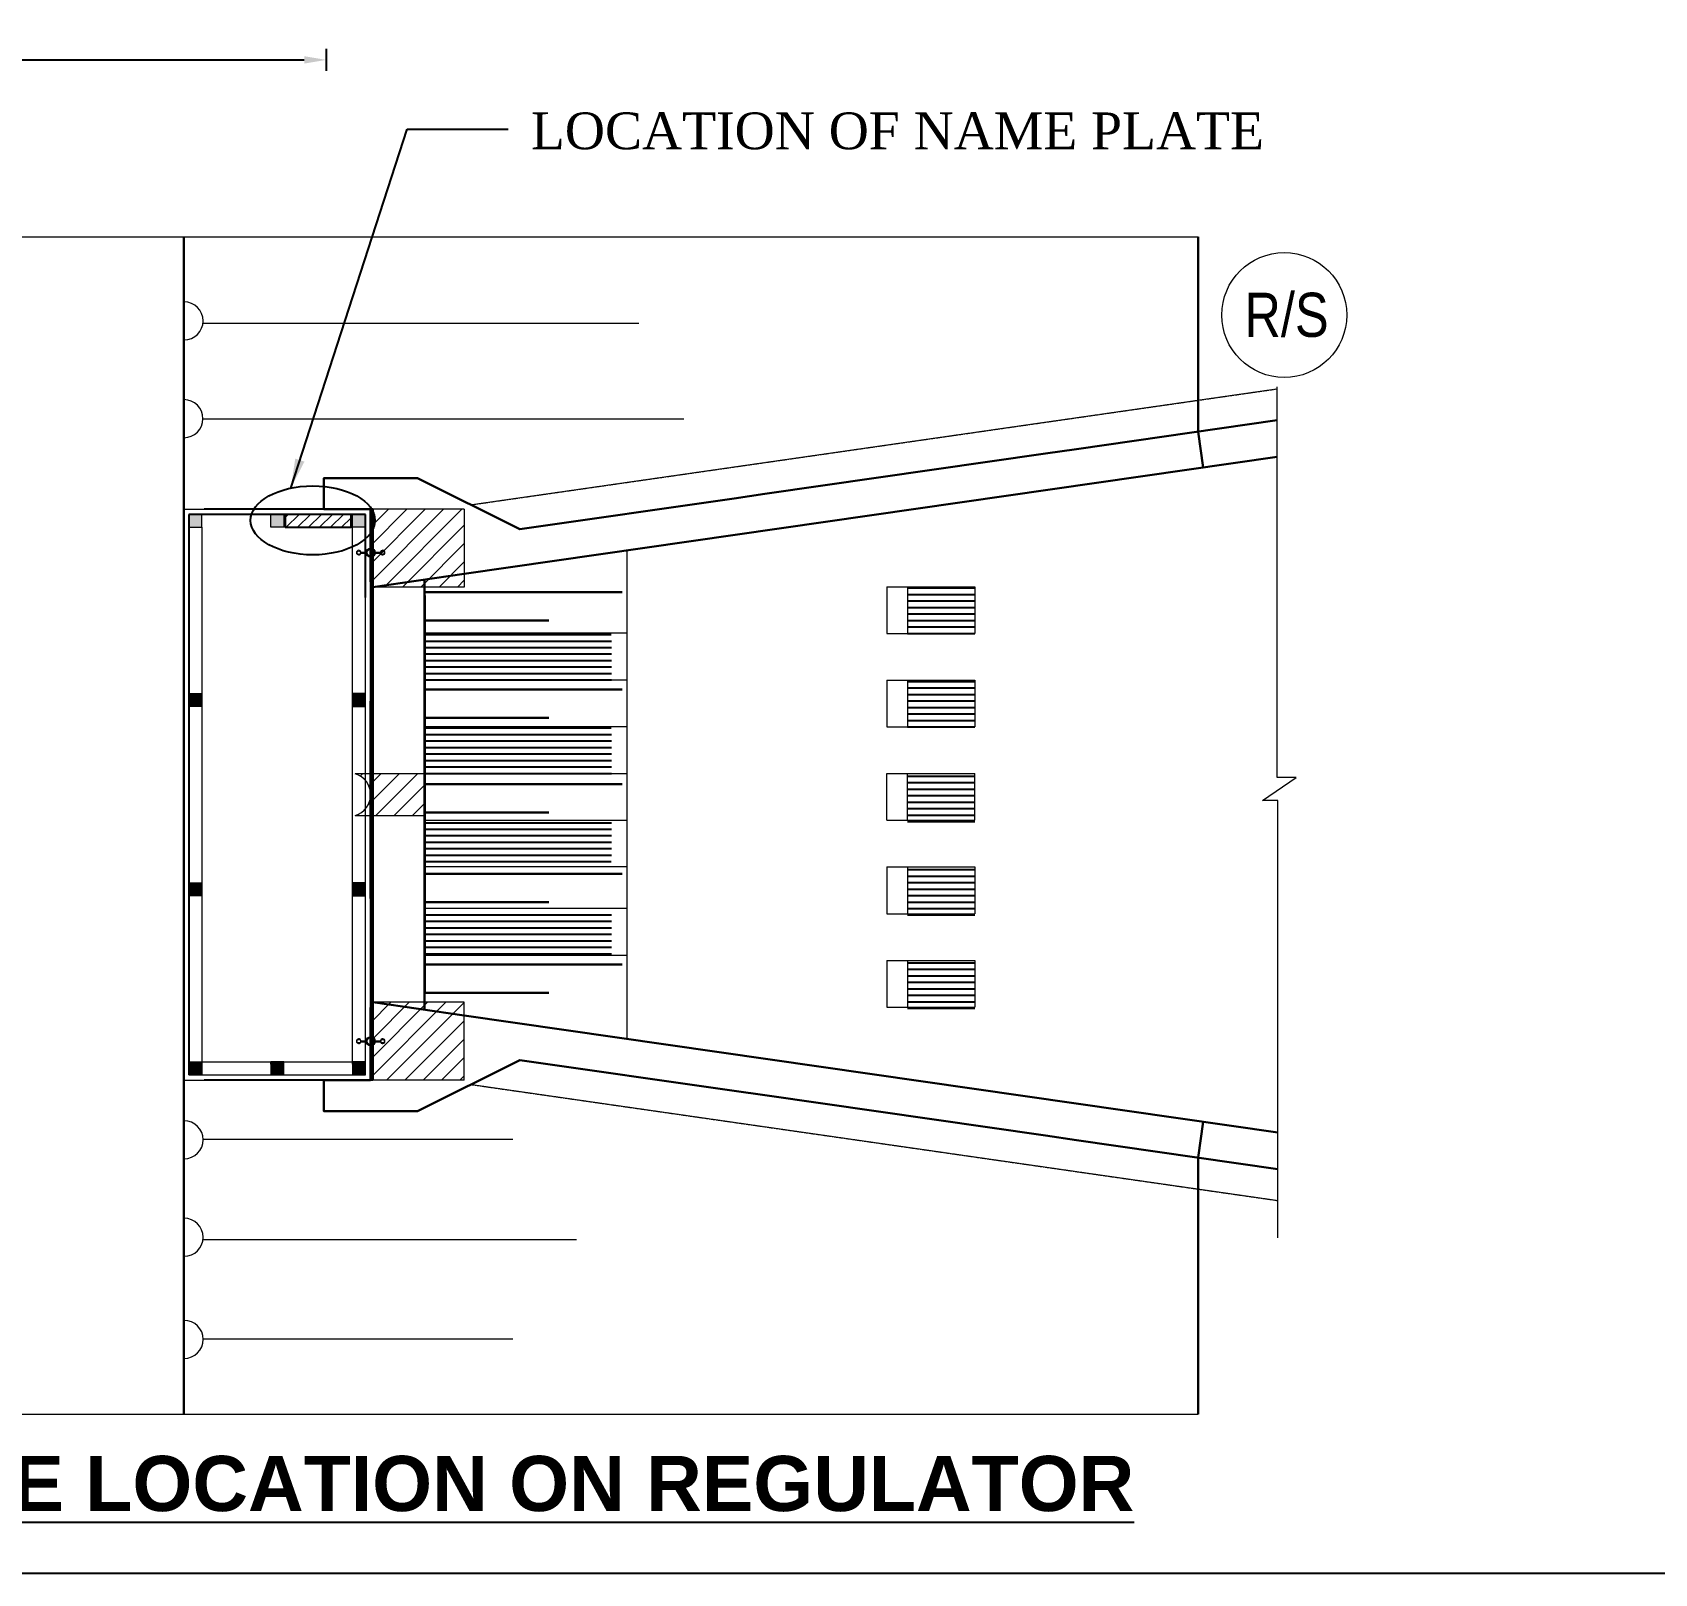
# Model space of a CAD drawing. Extents: x -119161 to 3778985, y -718511 to -30958.
# Drawn here: x 3607106 to 3611516, y -261938 to -257748 of the extents above; entities that cross this region are included whole.
import ezdxf

# ---------------------------------------------------------------- set-up
doc = ezdxf.new("R2010")
doc.units = 0
doc.header["$MEASUREMENT"] = 0
for name, pattern in [('DASHED', [0.75, 0.5, -0.25]), ('DASHED2', [9.524999999999999, 6.35, -3.175]), ('HIDDEN', [0.375, 0.25, -0.125])]:
    doc.linetypes.add(name, pattern=pattern)
doc.layers.get('0').update_dxf_attribs({"linetype": 'CONTINUOUS'})
doc.layers.get('DEFPOINTS').update_dxf_attribs({"linetype": 'CONTINUOUS'})
for name, color, linetype, lineweight in [('Dim', 7, 'CONTINUOUS', 9), ('Dimension', 8, 'CONTINUOUS', 18), ('HATCH', 252, 'CONTINUOUS', 5), ('line2', 3, 'CONTINUOUS', 30), ('Railing', 8, 'CONTINUOUS', 0), ('slop', 8, 'CONTINUOUS', 9)]:
    doc.layers.add(name, color=color, linetype=linetype, lineweight=lineweight)
for name, color, linetype in [('DOTTED', 240, 'DASHED2'), ('HATCH-1', 8, 'CONTINUOUS'), ('LINE', 7, 'CONTINUOUS'), ('line4', 4, 'CONTINUOUS'), ('line5', 5, 'CONTINUOUS'), ('P1', 7, 'CONTINUOUS'), ('TEXT', 10, 'CONTINUOUS')]:
    doc.layers.add(name, color=color, linetype=linetype)
doc.styles.add('ARIAL', font='ARIALN.TTF')
doc.styles.get("Standard").update_dxf_attribs({"font": 'times.ttf', "height": 250})
doc.styles.add('style1', font='times.ttf')
doc.styles.add('Times New Roman', font='times.ttf')
doc.dimstyles.new('dim', dxfattribs={"dimtxt": 20, "dimasz": 20, "dimexe": 20, "dimexo": 5, "dimgap": 10, "dimtad": 1, "dimdec": 0, "dimzin": 0, "dimdsep": 46, "dimtxsty": 'Standard', "dimcen": 0.09, "dimclrd": 256, "dimclre": 256, "dimclrt": 7, "dimadec": 0, "dimazin": 0, "dimtfac": 1, "dimtdec": 0, "dimtofl": 0, "dimtmove": 0, "dimatfit": 3, "dimfxl": 20, "dimfxlon": 1, "dimtolj": 1, "dimtzin": 0, "dimlwd": -1, "dimlwe": -1, "dimarcsym": 1})
pattern_1 = [(180, (3507466.560793279, -277205.1809368439), (-3.00815372611396e-15, -17.64), [])]
pattern_2 = [(180, (3507466.560793279, -276951.1649368438), (-3.00815372611396e-15, -17.64), [])]
pattern_3 = [(180, (3508070.528032996, -276936.5658704608), (-3.00815372611396e-15, -17.64), [])]

# ---------------------------------------------------------------- blocks, each defined once
blk = doc.blocks.new('*D930')
at = {"layer": 'DEFPOINTS', "color": 0, "lineweight": -2}
for p in [(3603115.515087362, -257545.090946934), (3607905.036593292, -257545.090946934), (3607905.036593292, -257822.4795569598)]:
    blk.add_point(p, dxfattribs=at)
at = {"layer": 'line5'}
for p, q in [((3603115.515087362, -257792.4795569598), (3603115.515087362, -257852.4795569598)), ((3603175.515087362, -257822.4795569598), (3607845.036593292, -257822.4795569598)), ((3607905.036593292, -257792.4795569598), (3607905.036593292, -257852.4795569598))]:
    blk.add_line(p, q, dxfattribs=at)
at = {"layer": 'line5', "lineweight": -2}
for points in [[(3603175.515087362, -257812.4795569598), (3603175.515087362, -257832.4795569598), (3603115.515087362, -257822.4795569598)], [(3607845.036593292, -257812.4795569598), (3607845.036593292, -257832.4795569598), (3607905.036593292, -257822.4795569598)]]:
    blk.add_solid(points, dxfattribs=at)
at = {"layer": 'line5', "color": 7, "char_height": 100, "attachment_point": 5, "style": 'Times New Roman'}
for s, insert in [('\\A1;2150 (C/S)', (3605510.275840327, -257745.4283673419)), ('\\A1;1850 (R/S)', (3605510.275840327, -257899.5307465777))]:
    blk.add_mtext(s, dxfattribs=dict(at, insert=insert))
blk = doc.blocks.new('Ralling02')
at = {"layer": 'Dim'}
h = blk.add_hatch(dxfattribs=at)
h.set_pattern_fill('ANSI31', color=15)
h.set_pattern_definition([(45, (350, -100), (-0.08838834764831843, 0.08838834764831845), [])])
h.paths.add_polyline_path([(-1699.999999999069, -5274.518742216886), (-1699.999999999069, -5399.518742216886), (-1574.999999999069, -5399.518742216886), (-1574.999999999069, -5274.518742216886)])
h = blk.add_hatch(dxfattribs=at)
h.set_pattern_fill('ANSI31', color=15)
h.set_pattern_definition([(45, (199.999601718504, -100.0000000003492), (-0.08838834764831843, 0.08838834764831845), [])])
h.paths.add_polyline_path([(-787.5003982819617, -5399.518742217233), (-787.5003982819617, -5274.518742217233), (-912.5003982819617, -5274.518742217233), (-912.5003982819617, -5399.518742217233)])
h = blk.add_hatch(dxfattribs=at)
h.set_pattern_fill('ANSI31', color=15)
h.set_pattern_definition([(45, (50, -100), (-0.08838834764831843, 0.08838834764831845), [])])
h.paths.add_polyline_path([(-4.656612873077393e-10, -5274.518742216886), (-125.0000000004657, -5274.518742216886), (-125.0000000004657, -5399.518742216886), (-4.656612873077393e-10, -5399.518742216886)])
at = {"layer": 'slop'}
h = blk.add_hatch(color=15, dxfattribs=at)
h.paths.add_polyline_path([(-1699.999999999069, 0), (-1699.999999999069, -125), (-1574.999999999069, -125), (-1574.999999999069, 0)])
h.paths.add_polyline_path([(-912.4999999995343, -3.456079866737127e-10), (-912.4999999995343, -125.0000000003456), (-787.4999999995343, -125.0000000003456), (-787.4999999995343, -3.456079866737127e-10)])
h.paths.add_polyline_path([(-4.658886609831825e-10, 0), (-125.0000000004654, 0), (-125.0000000004657, -125), (-4.656612873077393e-10, -125)])
for points in [[(-1574.999999999069, -1724.843814986292), (-1699.999999999069, -1724.843814986292), (-1699.999999999069, -1849.843814986292), (-1574.999999999069, -1849.843814986292)], [(-4.656612873077393e-10, -1724.738546102191), (-125.0000000004657, -1724.738546102191), (-125.0000000004657, -1849.738546102191), (-4.656612873077393e-10, -1849.738546102191)], [(-1574.999999999069, -3549.843814986292), (-1699.999999999069, -3549.843814986292), (-1699.999999999069, -3674.843814986292), (-1574.999999999069, -3674.843814986292)], [(-4.656612873077393e-10, -3549.843814986292), (-125.0000000004657, -3549.843814986292), (-125.0000000004657, -3674.843814986292), (-4.656612873077393e-10, -3674.843814986292)]]:
    blk.add_hatch(color=15, dxfattribs=at).paths.add_polyline_path(points)
at = {"layer": 'Dim', "ltscale": 500}
blk.add_lwpolyline([(-1699.999999998603, -5399.518742216886), (0, -5399.518742216886), (-4.656612873077393e-10, 0), (-1699.999999999069, 0)], close=True, dxfattribs=at)
blk.add_lwpolyline([(-1574.999999999069, -125), (-1574.999999999069, -125), (-1574.999999998603, -5274.518742216886), (-125, -5274.518742216886), (-125.0000000004657, -125), (-912.4999999995343, -125.0000000003456)], dxfattribs=at)
at = {"layer": 'P1', "color": 8, "linetype": 'DASHED', "ltscale": 800000}
for p, q in [((-4.656612873077393e-10, 0), (-1700.000796563458, 0)), ((-1700.000000803266, 2.328306436538696e-10), (-1699.999999998603, -5399.518742216886)), ((-4.656612873077393e-10, -800.8438149862923), (-4.656612873077393e-10, 0))]:
    blk.add_line(p, q, dxfattribs=at)
at = {"layer": 'Railing', "ltscale": 500}
for points in [[(-1699.999999999069, -125), (-1574.999999999069, -125), (-1574.999999999069, 0), (-1699.999999999069, 0)], [(-4.656612873077393e-10, -125), (-125.0000000004657, -125), (-125.0000000004657, 0), (-4.656612873077393e-10, 0)], [(-787.4999999995343, -125.0000000003456), (-912.4999999995343, -125.0000000003456), (-912.4999999995343, -3.456079866737127e-10), (-787.4999999995343, -3.456079866737127e-10)], [(-1699.999999999069, -1724.843814986292), (-1574.999999999069, -1724.843814986292), (-1574.999999999069, -1849.843814986292), (-1699.999999999069, -1849.843814986292)], [(-4.656612873077393e-10, -1724.843814986292), (-125.0000000004657, -1724.843814986292), (-125.0000000004657, -1849.843814986292), (-4.656612873077393e-10, -1849.843814986292)], [(-1699.999999999069, -3549.843814986292), (-1574.999999999069, -3549.843814986292), (-1574.999999999069, -3674.843814986292), (-1699.999999999069, -3674.843814986292)], [(-4.656612873077393e-10, -3549.843814986292), (-125.0000000004657, -3549.843814986292), (-125.0000000004657, -3674.843814986292), (-4.656612873077393e-10, -3674.843814986292)], [(-1699.999999999069, -5274.518742216886), (-1574.999999999069, -5274.518742216886), (-1574.999999999069, -5399.518742216886), (-1699.999999999069, -5399.518742216886)], [(-787.5003982819617, -5274.518742217233), (-912.5003982819617, -5274.518742217233), (-912.5003982819617, -5399.518742217233), (-787.5003982819617, -5399.518742217233)], [(-4.656612873077393e-10, -5274.518742216886), (-125.0000000004657, -5274.518742216886), (-125.0000000004657, -5399.518742216886), (-4.656612873077393e-10, -5399.518742216886)]]:
    blk.add_lwpolyline(points, close=True, dxfattribs=at)

msp = doc.modelspace()

# ---------------------------------------------------------------- hatches: boundary and pattern name
at = {"layer": 'Dim'}
h = msp.add_hatch(dxfattribs=at)
h.set_pattern_fill('ANSI31', color=8, scale=282.24)
h.set_pattern_definition([(45, (3501693.38099381, -269329.8989320186), (-24.94672724026139, 24.9467272402614), [])])
h.paths.add_polyline_path([(3608279.667853074, -259043.9199589211), (3608025.651853074, -259043.9199589211), (3608025.651853074, -259255.5999589213), (3608279.830893979, -259255.5999589213)])
edge = h.paths.add_edge_path()
edge.add_arc((3608025.651748663, -260489.9781132848), 12.32780876029747, 270.0004852672038, 449.9995147327957)
edge.add_line((3608025.651853073, -260477.6503045247), (3608025.651853073, -260384.5599589215))
edge.add_line((3608025.651853073, -260384.5599589213), (3608279.830893979, -260384.5599589213))
edge.add_line((3608279.830893979, -260384.5599589213), (3608279.667853074, -260596.2399589212))
edge.add_line((3608279.667853074, -260596.239958921), (3608025.651853073, -260596.239958921))
edge.add_line((3608025.651853073, -260596.239958921), (3608025.651853073, -260502.305922044))
edge = h.paths.add_edge_path()
edge.add_line((3608172.408395838, -259876.5852941696), (3608172.279973495, -259763.674538763))
edge.add_line((3608172.279973495, -259763.6745387632), (3607983.46099074, -259763.6745387632))
edge.add_arc((3607966.829226709, -259820.0969286952), 58.82262881268004, -73.80477138131039, 73.57593734919021, ccw=False)
edge.add_line((3607983.235512895, -259876.5852941696), (3608172.408395838, -259876.5852941696))
at = {"layer": 'HATCH'}
h = msp.add_hatch(dxfattribs=at)
h.set_pattern_fill('ANSI31', color=256, scale=169.6426666745126)
h.set_pattern_definition([(45, (3587106.965391926, -258520.5751663658), (-14.99443499801463, 14.99443499801463), [])])
h.paths.add_polyline_path([(3607972.367853083, -259093.3119589183), (3607972.367853083, -259058.0319589183), (3607793.167853076, -259058.0319589183), (3607793.167853076, -259093.3119589183)])
at = {"layer": 'HATCH-1', "ltscale": 2}
h = msp.add_hatch(dxfattribs=at)
h.set_pattern_fill('ANSI31', color=14, scale=141.12, angle=135, style=0)
h.set_pattern_definition(pattern_2)
h.paths.add_polyline_path([(3609484.790770113, -259388.8877868268), (3609668.246770113, -259388.8877868268), (3609668.246770113, -259247.7677868265), (3609484.790770113, -259247.7677868265)])
h = msp.add_hatch(dxfattribs=at)
h.set_pattern_fill('ANSI31', color=14, scale=141.12, angle=135, style=0)
h.set_pattern_definition(pattern_3)
h.paths.add_polyline_path([(3608679.767264622, -259381.3447204437), (3608172.374525636, -259381.3447204437), (3608172.374525636, -259508.3527204436), (3608680.324494743, -259508.3527204436)])
h = msp.add_hatch(dxfattribs=at)
h.set_pattern_fill('ANSI31', color=14, scale=141.12, angle=135, style=0)
h.set_pattern_definition(pattern_1)
h.paths.add_polyline_path([(3609484.790770113, -259642.9037868269), (3609668.246770113, -259642.9037868269), (3609668.246770113, -259501.783786827), (3609484.790770113, -259501.783786827)])
h = msp.add_hatch(dxfattribs=at)
h.set_pattern_fill('ANSI31', color=14, scale=141.12, angle=135, style=0)
h.set_pattern_definition([(180, (3508070.528032996, -277190.5818704609), (-3.00815372611396e-15, -17.64), [])])
h.paths.add_polyline_path([(3608679.767264622, -259635.3607204438), (3608172.374525636, -259635.3607204438), (3608172.374525636, -259762.3687204435), (3608680.324494743, -259762.3687204435)])
h = msp.add_hatch(dxfattribs=at)
h.set_pattern_fill('ANSI31', color=14, scale=141.12, angle=135, style=0)
h.set_pattern_definition(pattern_2)
h.paths.add_polyline_path([(3609484.790770113, -259755.7104059912), (3609668.246770113, -259755.7104059912), (3609668.246770113, -259896.8304059911), (3609484.790770113, -259896.8304059911)])
h = msp.add_hatch(dxfattribs=at)
h.set_pattern_fill('ANSI31', color=14, scale=141.12, angle=135, style=0)
h.set_pattern_definition(pattern_3)
h.paths.add_polyline_path([(3608679.767264622, -260016.3847204435), (3608172.374525636, -260016.3847204435), (3608172.374525636, -259889.3767204438), (3608680.324494743, -259889.3767204438)])
h = msp.add_hatch(dxfattribs=at)
h.set_pattern_fill('ANSI31', color=14, scale=141.12, angle=135, style=0)
h.set_pattern_definition(pattern_1)
h.paths.add_polyline_path([(3609484.790770113, -260150.8464059911), (3609668.246770113, -260150.8464059911), (3609668.246770113, -260009.7264059912), (3609484.790770113, -260009.7264059912)])
h = msp.add_hatch(dxfattribs=at)
h.set_pattern_fill('ANSI31', color=14, scale=141.12, angle=135, style=0)
h.set_pattern_definition([(180, (3508070.528032996, -277204.6938704611), (-3.00815372611396e-15, -17.64), [])])
h.paths.add_polyline_path([(3608679.767264622, -260129.2807204437), (3608172.374525636, -260129.2807204437), (3608172.374525636, -260256.2887204438), (3608680.324494743, -260256.2887204438)])
h = msp.add_hatch(dxfattribs=at)
h.set_pattern_fill('ANSI31', color=14, scale=141.12, angle=135, style=0)
h.set_pattern_definition([(180, (3507466.560793279, -276947.0571599933), (-3.00815372611396e-15, -17.64), [])])
h.paths.add_polyline_path([(3609484.790770113, -260400.7546291407), (3609668.246770113, -260400.7546291407), (3609668.246770113, -260259.6346291408), (3609484.790770113, -260259.6346291408)])

# ---------------------------------------------------------------- linework, layer by layer
at = {"color": 7}
for points, elevation in [([(3608031.29152243, -259043.9204107851), (3607573.378033409, -259043.9199589211)], 1.871695986016739e-08), ([(3608031.29152243, -260596.2397892978), (3607573.378033409, -260596.2402411613)], 6.591868354736807e-09)]:
    msp.add_lwpolyline(points, dxfattribs=dict(at, elevation=elevation))
at = {"color": 1, "elevation": 6.591868354736807e-09}
msp.add_lwpolyline([(3608025.651853074, -260590.5949892979), (3608025.651853074, -259049.5411707375)], dxfattribs=at)
at = {"layer": 'Dim', "color": 0, "linetype": 'DASHED2', "lineweight": 18, "ltscale": 700}
for p, q in [((3608279.667853074, -259043.9199589211, 1.871695986016739e-08), (3608025.651853074, -259043.9199589211, 1.871695986016739e-08)), ((3608279.667853074, -259043.9199589211, 1.871695986016739e-08), (3608279.830893979, -259255.5999589213, 1.871695986016739e-08)), ((3608279.830893979, -259255.5999589213, 1.871695986016739e-08), (3608025.651853074, -259255.5999589213, 1.871695986016739e-08)), ((3608172.279973495, -259763.6745387632, 1.871695986016739e-08), (3607983.46099074, -259763.6745387632, 1.871695986016739e-08)), ((3607983.235512895, -259876.5852941696, 1.871695986016739e-08), (3608172.279973495, -259876.5852941696, 1.871695986016739e-08)), ((3608279.830893979, -260384.5599589213, 1.871695986016739e-08), (3608025.651853074, -260384.5599589213, 1.871695986016739e-08)), ((3608279.667853074, -260596.239958921, 1.871695986016739e-08), (3608279.830893979, -260384.5599589213, 1.871695986016739e-08)), ((3608279.667853074, -260596.239958921, 1.871695986016739e-08), (3608025.651853074, -260596.239958921, 1.871695986016739e-08))]:
    msp.add_line(p, q, dxfattribs=at)
at = {"layer": 'Dim', "lineweight": 18, "ltscale": 500}
for points, elevation in [([(3607999.389171874, -259160.6181311808), (3608013.401759021, -259160.6151977498)], 6.591868354736807e-09), ([(3607999.389171873, -259160.6196909372), (3608013.401759021, -259160.616757506)], 6.591868354736807e-09), ([(3607999.389171874, -259163.3840831809), (3608013.401759021, -259163.3811497497)], 6.591868354736807e-09), ([(3607999.389171873, -259163.3856429369), (3608013.401759021, -259163.3827095062)], 6.591868354736807e-09), ([(3607999.389276284, -259160.6210646119), (3608013.401863432, -259160.6181311808)], 6.591868354736807e-09), ([(3607999.389276284, -259160.6226243682), (3608013.401863432, -259160.6196909372)], 6.591868354736807e-09), ([(3607999.389276284, -259163.3870166119), (3608013.401863432, -259163.3840831809)], 6.591868354736807e-09), ([(3607999.389276284, -259163.3885763683), (3608013.401863432, -259163.3856429369)], 6.591868354736807e-09), ([(3608037.981342491, -259160.6151977498), (3608052.113440332, -259160.6151977498)], 7.627272605919798e-09), ([(3608037.981342491, -259160.616757506), (3608052.113440331, -259160.616757506)], 7.627272605919798e-09), ([(3608037.981342491, -259163.3811497497), (3608052.113440332, -259163.3811497497)], 7.627272605919798e-09), ([(3608037.981342491, -259163.3827095062), (3608052.113440331, -259163.3827095062)], 7.627272605919798e-09), ([(3608037.981446902, -259160.6181311808), (3608052.113544742, -259160.6181311808)], 7.627272605919798e-09), ([(3608037.981446902, -259160.6196909372), (3608052.113544742, -259160.6196909372)], 7.627272605919798e-09), ([(3608037.981446902, -259163.3840831809), (3608052.113544742, -259163.3840831809)], 7.627272605919798e-09), ([(3608037.981446902, -259163.3856429369), (3608052.113544742, -259163.3856429369)], 7.627272605919798e-09), ([(3607999.389171874, -260489.0154231649), (3608013.401759021, -260489.0124897338)], 1.871695986016739e-08), ([(3607999.389171873, -260489.0169829216), (3608013.401759021, -260489.0140494902)], 1.871695986016739e-08), ([(3607999.389171874, -260491.7813751649), (3608013.401759021, -260491.7784417339)], 1.871695986016739e-08), ([(3607999.389171873, -260491.7829349213), (3608013.401759021, -260491.7800014901)], 1.871695986016739e-08), ([(3607999.389276284, -260489.0183565964), (3608013.401863432, -260489.0154231649)], 1.871695986016739e-08), ([(3607999.389276284, -260489.0199163524), (3608013.401863432, -260489.0169829216)], 1.871695986016739e-08), ([(3607999.389276284, -260491.784308596), (3608013.401863432, -260491.7813751649)], 1.871695986016739e-08), ([(3607999.389276284, -260491.7858683523), (3608013.401863432, -260491.7829349213)], 1.871695986016739e-08), ([(3608037.981342491, -260489.0124897338), (3608052.113440332, -260489.0124897338)], 1.975236411135038e-08), ([(3608037.981342491, -260489.0140494902), (3608052.113440331, -260489.0140494902)], 1.975236411135038e-08), ([(3608037.981342491, -260491.7784417339), (3608052.113440332, -260491.7784417339)], 1.975236411135038e-08), ([(3608037.981342491, -260491.7800014901), (3608052.113440331, -260491.7800014901)], 1.975236411135038e-08), ([(3608037.981446902, -260489.0154231649), (3608052.113544742, -260489.0154231649)], 1.975236411135038e-08), ([(3608037.981446902, -260489.0169829216), (3608052.113544742, -260489.0169829216)], 1.975236411135038e-08), ([(3608037.981446902, -260491.7813751649), (3608052.113544742, -260491.7813751649)], 1.975236411135038e-08), ([(3608037.981446902, -260491.7829349213), (3608052.113544742, -260491.7829349213)], 1.975236411135038e-08)]:
    msp.add_lwpolyline(points, dxfattribs=dict(at, elevation=elevation))
at = {"layer": 'Dim', "color": 0, "linetype": 'DASHED2', "lineweight": 18, "ltscale": 700, "elevation": 1.871695986016739e-08}
msp.add_lwpolyline([(3608172.279973495, -259763.6745387632), (3608172.279973495, -259876.5852941696)], dxfattribs=at)
at = {"layer": 'Dim', "ltscale": 50}
msp.add_circle((3610509.158892464, -258516.1523734475, 1.871695986016739e-08), 169.8197032259067, dxfattribs=at)
at = {"layer": 'Dim', "lineweight": 18, "ltscale": 500}
for centre, radius in [((3608025.651748663, -259161.9981737498, 6.591868354736807e-09), 12.32780876029733), ((3608025.651748663, -259161.9997335062, 6.591868354736807e-09), 12.32780876029733), ((3608025.651853074, -259162.001107181, 6.591868354736807e-09), 12.32780876029733), ((3608025.651853074, -259162.0026669372, 6.591868354736807e-09), 12.32780876029733), ((3608025.651748663, -259161.9981737498, 6.591868354736807e-09), 9.561856760297337), ((3608025.651748663, -259161.9997335062, 6.591868354736807e-09), 9.561856760297337), ((3608025.651853074, -259162.001107181, 6.591868354736807e-09), 9.561856760297337), ((3608025.651853074, -259162.0026669372, 6.591868354736807e-09), 9.561856760297337), ((3607993.203966754, -259162.001107181, 6.591868354736807e-09), 4.819175807189857), ((3607993.203966754, -259162.0026669372, 6.591868354736807e-09), 4.819175807189857), ((3607993.204071164, -259162.0040406119, 6.591868354736807e-09), 4.819175807189857), ((3607993.204071164, -259162.0056003681, 6.591868354736807e-09), 4.819175807189857), ((3608058.134244835, -259161.9997335062, 8.662676857102788e-09), 4.819175807189857), ((3607993.203966754, -260490.3983991649, 1.871695986016739e-08), 4.819175807189857), ((3607993.203966754, -260490.3999589211, 1.871695986016739e-08), 4.819175807189857), ((3607993.204071164, -260490.4013325959, 1.871695986016739e-08), 4.819175807189857), ((3607993.204071164, -260490.4028923525, 1.871695986016739e-08), 4.819175807189857), ((3608025.651748663, -260490.3954657342, 1.871695986016739e-08), 12.32780876029733), ((3608025.651748663, -260490.3970254902, 1.871695986016739e-08), 12.32780876029733), ((3608025.651853074, -260490.3983991649, 1.871695986016739e-08), 12.32780876029733), ((3608025.651853074, -260490.3999589211, 1.871695986016739e-08), 12.32780876029733), ((3608025.651748663, -260490.3954657342, 1.871695986016739e-08), 9.561856760297337), ((3608025.651748663, -260490.3970254902, 1.871695986016739e-08), 9.561856760297337), ((3608025.651853074, -260490.3983991649, 1.871695986016739e-08), 9.561856760297337), ((3608025.651853074, -260490.3999589211, 1.871695986016739e-08), 9.561856760297337), ((3608058.134244835, -260490.3970254902, 2.078776836253337e-08), 4.819175807189857)]:
    msp.add_circle(centre, radius, dxfattribs=at)
for centre, start, end in [((3607993.203966754, -259162.001107181, 6.591868354736807e-09), 12.86097799063547, 347.1390220093646), ((3607993.203966754, -259162.0026669372, 6.591868354736807e-09), 12.86097799063547, 347.1390220093646), ((3607993.204071164, -259162.0040406119, 6.591868354736807e-09), 12.86097799063547, 347.1390220093646), ((3607993.204071164, -259162.0056003681, 6.591868354736807e-09), 12.86097799063547, 347.1390220093646), ((3608058.170785102, -259161.9981737498, 8.662676857102788e-09), 192.8609779906355, 167.1390220093645), ((3608058.170785102, -259161.9997335062, 8.662676857102788e-09), 192.8609779906355, 167.1390220093645), ((3608058.170889512, -259162.001107181, 8.662676857102788e-09), 192.8609779906355, 167.1390220093645), ((3608058.170889512, -259162.0026669372, 8.662676857102788e-09), 192.8609779906355, 167.1390220093645), ((3607993.203966754, -260490.3983991649, 1.871695986016739e-08), 12.86097799063547, 347.1390220093646), ((3607993.203966754, -260490.3999589211, 1.871695986016739e-08), 12.86097799063547, 347.1390220093646), ((3607993.204071164, -260490.4013325959, 1.871695986016739e-08), 12.86097799063547, 347.1390220093646), ((3607993.204071164, -260490.4028923525, 1.871695986016739e-08), 12.86097799063547, 347.1390220093646), ((3608058.170785102, -260490.3954657342, 2.078776836253337e-08), 192.8609779906355, 167.1390220093645), ((3608058.170785102, -260490.3970254902, 2.078776836253337e-08), 192.8609779906355, 167.1390220093645), ((3608058.170889512, -260490.3983991649, 2.078776836253337e-08), 192.8609779906355, 167.1390220093645), ((3608058.170889512, -260490.3999589211, 2.078776836253337e-08), 192.8609779906355, 167.1390220093645)]:
    msp.add_arc(centre, 6.213215615189857, start, end, dxfattribs=at)
at = {"layer": 'Dimension', "color": 5, "lineweight": 13, "ltscale": 2}
for p, q in [((3607569.595074002, -258538.3577575914, 1.871695986016739e-08), (3608754.645885431, -258538.3577575914, 1.871695986016739e-08)), ((3607569.595074002, -258797.9104677923, 1.871695986016739e-08), (3608876.805404141, -258797.9104677923, 1.871695986016739e-08)), ((3607570.295971156, -260757.1728367433, 1.871695986016739e-08), (3608412.106995871, -260757.1728367433, 1.871695986016739e-08)), ((3607569.843261787, -261029.8247309302, 1.871695986016739e-08), (3608585.186763815, -261029.8247309302, 1.871695986016739e-08)), ((3607570.295971156, -261299.8150129295, 1.871695986016739e-08), (3608412.106995871, -261299.8150129295, 1.871695986016739e-08))]:
    msp.add_line(p, q, dxfattribs=at)
at = {"layer": 'Dimension', "color": 0, "linetype": 'DASHED2', "lineweight": 30, "ltscale": 500000}
msp.add_line((3608031.29152243, -259255.6181887873, 1.871695986016739e-08), (3608031.29152243, -259043.9204107851, 1.871695986016739e-08), dxfattribs=at)
at = {"layer": 'Dimension', "color": 0, "lineweight": 13, "ltscale": 2}
for p, q in [((3608722.742769974, -260483.952558869, 1.871695986016739e-08), (3608722.742769974, -259156.1727282908, 1.871695986016739e-08)), ((3609428.342770113, -259254.8237868268, 1.871695986016739e-08), (3609668.246770113, -259254.8237868268, 1.871695986016739e-08)), ((3609428.342770113, -259254.8237868268, 1.871695986016739e-08), (3609428.342770113, -259381.8317868267, 1.871695986016739e-08)), ((3609484.790770113, -259254.8237868268, 1.871695986016739e-08), (3609484.790770113, -259381.8317868267, 1.871695986016739e-08)), ((3609668.246770113, -259254.8237868268, 1.871695986016739e-08), (3609668.246770113, -259381.8317868267, 1.871695986016739e-08)), ((3609428.342770113, -259381.8317868267, 1.871695986016739e-08), (3609668.246770113, -259381.8317868267, 1.871695986016739e-08)), ((3609428.342770113, -259508.8397868269, 1.871695986016739e-08), (3609668.246770113, -259508.8397868269, 1.871695986016739e-08)), ((3609428.342770113, -259508.8397868269, 1.871695986016739e-08), (3609428.342770113, -259635.8477868265, 1.871695986016739e-08)), ((3609484.790770113, -259508.8397868269, 1.871695986016739e-08), (3609484.790770113, -259635.8477868265, 1.871695986016739e-08)), ((3609668.246770113, -259508.8397868269, 1.871695986016739e-08), (3609668.246770113, -259635.8477868265, 1.871695986016739e-08)), ((3609428.342770113, -259635.8477868265, 1.871695986016739e-08), (3609668.246770113, -259635.8477868265, 1.871695986016739e-08)), ((3609428.342770113, -259889.7744059912, 1.871695986016739e-08), (3609428.342770113, -259762.766405991, 1.871695986016739e-08)), ((3609428.342770113, -259762.766405991, 1.871695986016739e-08), (3609668.246770113, -259762.766405991, 1.871695986016739e-08)), ((3609484.790770113, -259889.7744059912, 1.871695986016739e-08), (3609484.790770113, -259762.766405991, 1.871695986016739e-08)), ((3609668.246770113, -259889.7744059912, 1.871695986016739e-08), (3609668.246770113, -259762.766405991, 1.871695986016739e-08)), ((3609428.342770113, -259889.7744059912, 1.871695986016739e-08), (3609668.246770113, -259889.7744059912, 1.871695986016739e-08)), ((3609428.342770113, -260016.7824059911, 1.871695986016739e-08), (3609668.246770113, -260016.7824059911, 1.871695986016739e-08)), ((3609428.342770113, -260016.7824059911, 1.871695986016739e-08), (3609428.342770113, -260143.7904059913, 1.871695986016739e-08)), ((3609484.790770113, -260016.7824059911, 1.871695986016739e-08), (3609484.790770113, -260143.7904059913, 1.871695986016739e-08)), ((3609668.246770113, -260016.7824059911, 1.871695986016739e-08), (3609668.246770113, -260143.7904059913, 1.871695986016739e-08)), ((3609428.342770113, -260143.7904059913, 1.871695986016739e-08), (3609668.246770113, -260143.7904059913, 1.871695986016739e-08)), ((3609428.342770113, -260270.7984059912, 1.871695986016739e-08), (3609668.246770113, -260270.7984059912, 1.871695986016739e-08)), ((3609428.342770113, -260270.7984059912, 1.871695986016739e-08), (3609428.342770113, -260397.8064059913, 1.871695986016739e-08)), ((3609484.790770113, -260270.7984059912, 1.871695986016739e-08), (3609484.790770113, -260397.8064059913, 1.871695986016739e-08)), ((3609668.246770113, -260270.7984059912, 1.871695986016739e-08), (3609668.246770113, -260397.8064059913, 1.871695986016739e-08)), ((3609428.342770113, -260397.8064059913, 1.871695986016739e-08), (3609668.246770113, -260397.8064059913, 1.871695986016739e-08))]:
    msp.add_line(p, q, dxfattribs=at)
at = {"layer": 'Dimension', "color": 0, "lineweight": 30, "ltscale": 2}
for p, q in [((3608172.279973495, -259236.5818002119, 1.871695986016739e-08), (3608172.279973495, -260403.6136520407, 1.871695986016739e-08)), ((3608172.41152243, -259278.9649481873, 1.871695986016739e-08), (3608172.41152243, -260361.1603389722, 1.871695986016739e-08))]:
    msp.add_line(p, q, dxfattribs=at)
at = {"layer": 'Dimension', "color": 5, "lineweight": 18, "ltscale": 2}
for points, elevation in [([(3604012.328819599, -258302.9853895761), (3606690.918856475, -258302.9853895761), (3606690.8772838, -258397.811510175), (3606820.51460898, -258212.9531255872), (3606820.51460898, -258303.3318203937), (3610274.997345885, -258303.3318203937)], 1.777136849460552e-08), ([(3610491.236673303, -261024.7869787209), (3610491.236673303, -259835.875591611), (3610449.587126826, -259835.875591611), (3610541.929332598, -259773.8673786256), (3610490.025709047, -259773.8673786256), (3610490.025709047, -258711.6890587206)], 9.856738335075058e-09), ([(3603983.828699062, -261504.3716876984), (3606690.918856475, -261504.3716876984), (3606690.8772838, -261409.545567099), (3606820.51460898, -261594.403951687), (3606820.51460898, -261504.0252568808), (3610274.997345885, -261504.0252568808)], 1.777136849460552e-08)]:
    msp.add_lwpolyline(points, dxfattribs=dict(at, elevation=elevation))
at = {"layer": 'Dimension', "color": 0, "lineweight": 30, "ltscale": 2}
for points, elevation in [([(3610274.997345885, -258303.3318203937), (3610274.997345885, -258833.2845308105)], 1.871695986016739e-08), ([(3608025.563241208, -259241.4868478323), (3608025.563241208, -259043.9367654212), (3607898.639257184, -259043.9367654212), (3607898.639257183, -258959.3002998312), (3608152.642574607, -258959.3002998312), (3608431.018217693, -259098.4881213743), (3609013.409112586, -259014.727869387), (3609097.218765174, -259002.6742509645), (3609860.129112586, -258892.9514453649), (3609943.938765174, -258880.8978269424), (3610490.025709047, -258802.3588586536)], 1.871695986016739e-08), ([(3610274.997345885, -258833.2845308105), (3610289.037412791, -258930.9060987476)], 1.871695986016739e-08), ([(3608279.934940603, -259219.8579536192), (3610490.025709047, -258901.9996881417)], 1.871695986016739e-08), ([(3608025.563269043, -260398.6898008208), (3608025.563269043, -260596.2398832322), (3607898.639285019, -260596.2398832322), (3607898.639285018, -260680.8763488221), (3608152.642602441, -260680.8763488221), (3608431.018245528, -260541.6885272793), (3609013.409140421, -260625.4487792668), (3609097.218793009, -260637.5023976893), (3609860.12914042, -260747.2252032887), (3609943.938793009, -260759.2788217112), (3610491.236701138, -260837.9919525296)], 6.591868354736807e-09), ([(3608279.934940603, -260420.2673335406), (3610491.236673303, -260738.2997615472)], 1.871695986016739e-08), ([(3610274.997345885, -260806.8921138397), (3610289.044649409, -260709.2202291922)], 1.871695986016739e-08), ([(3610274.997345885, -260806.8921138397), (3610274.997345885, -261504.0252568808)], 1.871695986016739e-08)]:
    msp.add_lwpolyline(points, dxfattribs=dict(at, elevation=elevation))
at = {"layer": 'Dimension', "color": 0, "linetype": 'DASHED2', "lineweight": 30, "ltscale": 500000, "elevation": 1.871695986016739e-08}
msp.add_lwpolyline([(3607898.775402007, -259043.9204107851), (3608031.29152243, -259043.9204107851)], dxfattribs=at)
at = {"layer": 'Dimension', "color": 0, "linetype": 'DASHED2', "lineweight": 30, "ltscale": 300, "elevation": 1.871695986016739e-08}
for points in [[(3608031.29152243, -259255.6181887873), (3608279.934940603, -259219.8579536192)], [(3608031.29152243, -260384.5417290553), (3608279.934940603, -260420.3019642239)]]:
    msp.add_lwpolyline(points, dxfattribs=at)
at = {"layer": 'Dimension', "color": 0, "lineweight": 13, "ltscale": 2, "elevation": 1.871695986016739e-08}
for points in [[(3608172.279973495, -259467.342416544), (3608172.279973495, -259326.2224165439)], [(3608722.742769974, -259381.3447204437), (3608172.374525636, -259381.3447204437), (3608172.374525636, -259508.3527204436), (3608722.742769974, -259508.3527204436)], [(3608172.279973495, -259608.4624165439), (3608172.279973495, -259749.5824165442)], [(3608722.742769974, -259635.3607204438), (3608172.374525636, -259635.3607204438), (3608172.374525636, -259762.3687204435), (3608722.742769974, -259762.3687204435)], [(3608172.279973495, -259890.7024165441), (3608172.279973495, -260031.822416544)], [(3608722.742769974, -260016.3847204435), (3608172.374525636, -260016.3847204435), (3608172.374525636, -259889.3767204438), (3608722.742769974, -259889.3767204438)], [(3608722.742769974, -260129.2807204437), (3608172.374525636, -260129.2807204437), (3608172.374525636, -260256.2887204438), (3608722.742769974, -260256.2887204438)], [(3608172.279973495, -260314.0624165437), (3608172.279973495, -260172.9424165438)]]:
    msp.add_lwpolyline(points, dxfattribs=at)
at = {"layer": 'Dimension', "color": 5, "lineweight": 13, "ltscale": 2}
for centre in [(3607518.254541357, -258532.0516464892, 1.871695986016739e-08), (3607517.868704232, -258797.9104677923, 1.871695986016739e-08), (3607518.586723582, -260758.5036428371, 1.871695986016739e-08), (3607518.502729143, -261023.5186198279, 1.871695986016739e-08), (3607518.586723582, -261301.1458190233, 1.871695986016739e-08)]:
    msp.add_arc(centre, 51.72636976909251, 270, 90, dxfattribs=at)
at = {"layer": 'DOTTED', "color": 0, "linetype": 'HIDDEN', "lineweight": 20, "ltscale": 5}
for points, elevation in [([(3608298.150274192, -259032.054149624), (3610490.025709047, -258716.8156382411)], 1.871695986016739e-08), ([(3608298.150302027, -260608.1224990294), (3610491.464866122, -260923.5679879405)], 6.591868354736807e-09)]:
    msp.add_lwpolyline(points, dxfattribs=dict(at, elevation=elevation))
at = {"layer": 'LINE', "color": 7, "lineweight": 9}
msp.add_line((3613027.212583559, -261937.8194971825, 1.871695986016739e-08), (3610454.480560178, -261937.8194971825, 1.871695986016739e-08), dxfattribs=at)
at = {"layer": 'LINE', "elevation": 1.871695986016739e-08}
msp.add_lwpolyline([(3616195.033185089, -261937.8194971825), (3602696.503522038, -261937.8194971825), (3602696.503522038, -252392.4306640252), (3616195.033185089, -252392.4306640252)], close=True, dxfattribs=at)
at = {"layer": 'LINE', "lineweight": 18, "ltscale": 2, "elevation": 1.871695986016739e-08}
for points in [[(3607517.619853073, -259043.9199589211), (3608025.651853074, -259043.9199589211)], [(3607517.619853073, -259043.9199589211), (3607517.619853073, -260596.239958921)], [(3608025.651853074, -259043.9199589211), (3608025.651853074, -259255.5999589213)], [(3608025.651853074, -259820.0799589555), (3608025.651853074, -259820.1138984344)], [(3608025.651853074, -260384.5599589213), (3608025.651853074, -260596.239958921)], [(3607517.619853073, -260596.239958921), (3608025.651853074, -260596.239958921)]]:
    msp.add_lwpolyline(points, dxfattribs=at)
at = {"layer": 'LINE', "lineweight": 18, "ltscale": 2}
msp.add_arc((3607966.829226709, -259820.0969286952, 1.871695986016739e-08), 58.82262881268012, 286.2767339992528, 73.72326600074726, dxfattribs=at)
at = {"layer": 'line2', "color": 3, "elevation": 1.871695986016739e-08}
msp.add_lwpolyline([(3607517.615532935, -258303.3318203937), (3607517.615532935, -261504.0252568808)], dxfattribs=at)
at = {"layer": 'line2', "color": 7}
for points, elevation in [([(3608031.29152243, -259043.9204107851), (3608031.29152243, -260596.2397892978)], 6.591868354736807e-09), ([(3608025.515173495, -259566.0643541035), (3608025.515173495, -260102.3138313517)], 1.871695986016739e-08)]:
    msp.add_lwpolyline(points, dxfattribs=dict(at, elevation=elevation))
at = {"layer": 'line2', "color": 14, "elevation": 1.871695986016739e-08}
for points in [[(3608172.41152243, -259269.2838041801), (3608709.518279058, -259269.2838041801)], [(3608172.41152243, -259346.7991192392), (3608510.336455274, -259346.7991192392)], [(3608172.41152243, -259534.0458211098), (3608709.518279058, -259534.0458211098)], [(3608172.41152243, -259611.5611361689), (3608510.336455274, -259611.5611361689)], [(3608172.41152243, -259791.4138397072), (3608709.518279058, -259791.4138397072)], [(3608172.41152243, -259868.9291547663), (3608510.336455274, -259868.9291547663)], [(3608172.41152243, -260035.3209895659), (3608709.518279058, -260035.3209895659)], [(3608172.41152243, -260112.836304625), (3608510.336455274, -260112.836304625)], [(3608172.41152243, -260281.8191986699), (3608709.518279058, -260281.8191986699)], [(3608172.41152243, -260359.334513729), (3608510.336455274, -260359.334513729)]]:
    msp.add_lwpolyline(points, dxfattribs=at)
at = {"layer": 'line2', "color": 1, "elevation": 1.871695986016739e-08}
msp.add_lwpolyline([(3608031.159973496, -259566.0643541035), (3608031.159973496, -260074.1762294627)], dxfattribs=at)
at = {"layer": 'line4', "elevation": 1.871695986016739e-08}
msp.add_lwpolyline([(3607793.167853076, -259093.3119589183), (3607972.367853083, -259093.3119589183), (3607972.367853083, -259058.0319589183), (3607793.167853076, -259058.0319589183)], close=True, dxfattribs=at)
at = {"layer": 'line5'}
msp.add_ellipse((3607868.228587713, -259074.3553449868, 1.871695986016739e-08), major_axis=(169.0603295864175, 0), ratio=0.5546832164956543, dxfattribs=at)

# ---------------------------------------------------------------- block references
at = {"layer": 'line2', "color": 1, "xscale": 0.2822400000877678, "yscale": 0.2822400000877678, "zscale": 0.28224}
msp.add_blockref('Ralling02', (3608011.53985308, -259058.0319589183, 1.871695986016739e-08), dxfattribs=at)

# ---------------------------------------------------------------- texts
at = {"color": 7, "insert": (3608461.184793334, -258066.7299367036, 1.871695986016739e-08), "char_height": 100, "attachment_point": 7, "style": 'style1'}
msp.add_mtext('\\A1;LOCATION OF NAME PLATE', dxfattribs=at)
at = {"layer": 'TEXT', "color": 1, "attachment_point": 6, "style": 'ARIAL'}
for s, insert, char_height, width in [('R/S', (3610629.823937772, -258516.3285719522, 1.973178573948754e-08), 120.02256, 228.9950310618727), ('{\\fArial|b1|i0|c0|p34;\\L\\C6;PLAN SHOWING NAME PLATE LOCATION ON REGULATOR }', (3610101.546796028, -261693.9609903579, 1.741677173251982e-08), 150, 10650.74108680635)]:
    msp.add_mtext(s, dxfattribs=dict(at, insert=insert, char_height=char_height, width=width))

# ---------------------------------------------------------------- dimensions: what is measured, and where the dimension line sits
at = {"layer": 'line5'}
dim = msp.add_linear_dim(base=(3607905.036593292, -257822.4795569598, 1.871695986016739e-08), p1=(3603115.515087362, -257545.090946934, 1.871695986016739e-08), p2=(3607905.036593292, -257545.090946934, 1.871695986016739e-08), text='2150 (C/S)\\X1850 (R/S)', dimstyle='dim', override={"dimtxt": 100, "dimasz": 60, "dimexe": 30, "dimtxsty": 'Times New Roman', "dimfxl": 30}, dxfattribs=at)
dim.commit()
dim.dimension.update_dxf_attribs({"geometry": '*D930', "text_midpoint": (3605510.275840327, -257822.4795569598, 1.871695986016739e-08)})

# ---------------------------------------------------------------- leaders
msp.add_leader([(3607808.464582234, -258986.6352874807, 1.871695986016739e-08), (3608124.822986558, -258010.4809606269, 1.871695986016739e-08), (3608399.133294133, -258010.4809606269, 1.871695986016739e-08)], dimstyle='dim', override={"dimasz": 80, "dimtad": 0}, dxfattribs=at)

doc.saveas('drawing.dxf')
